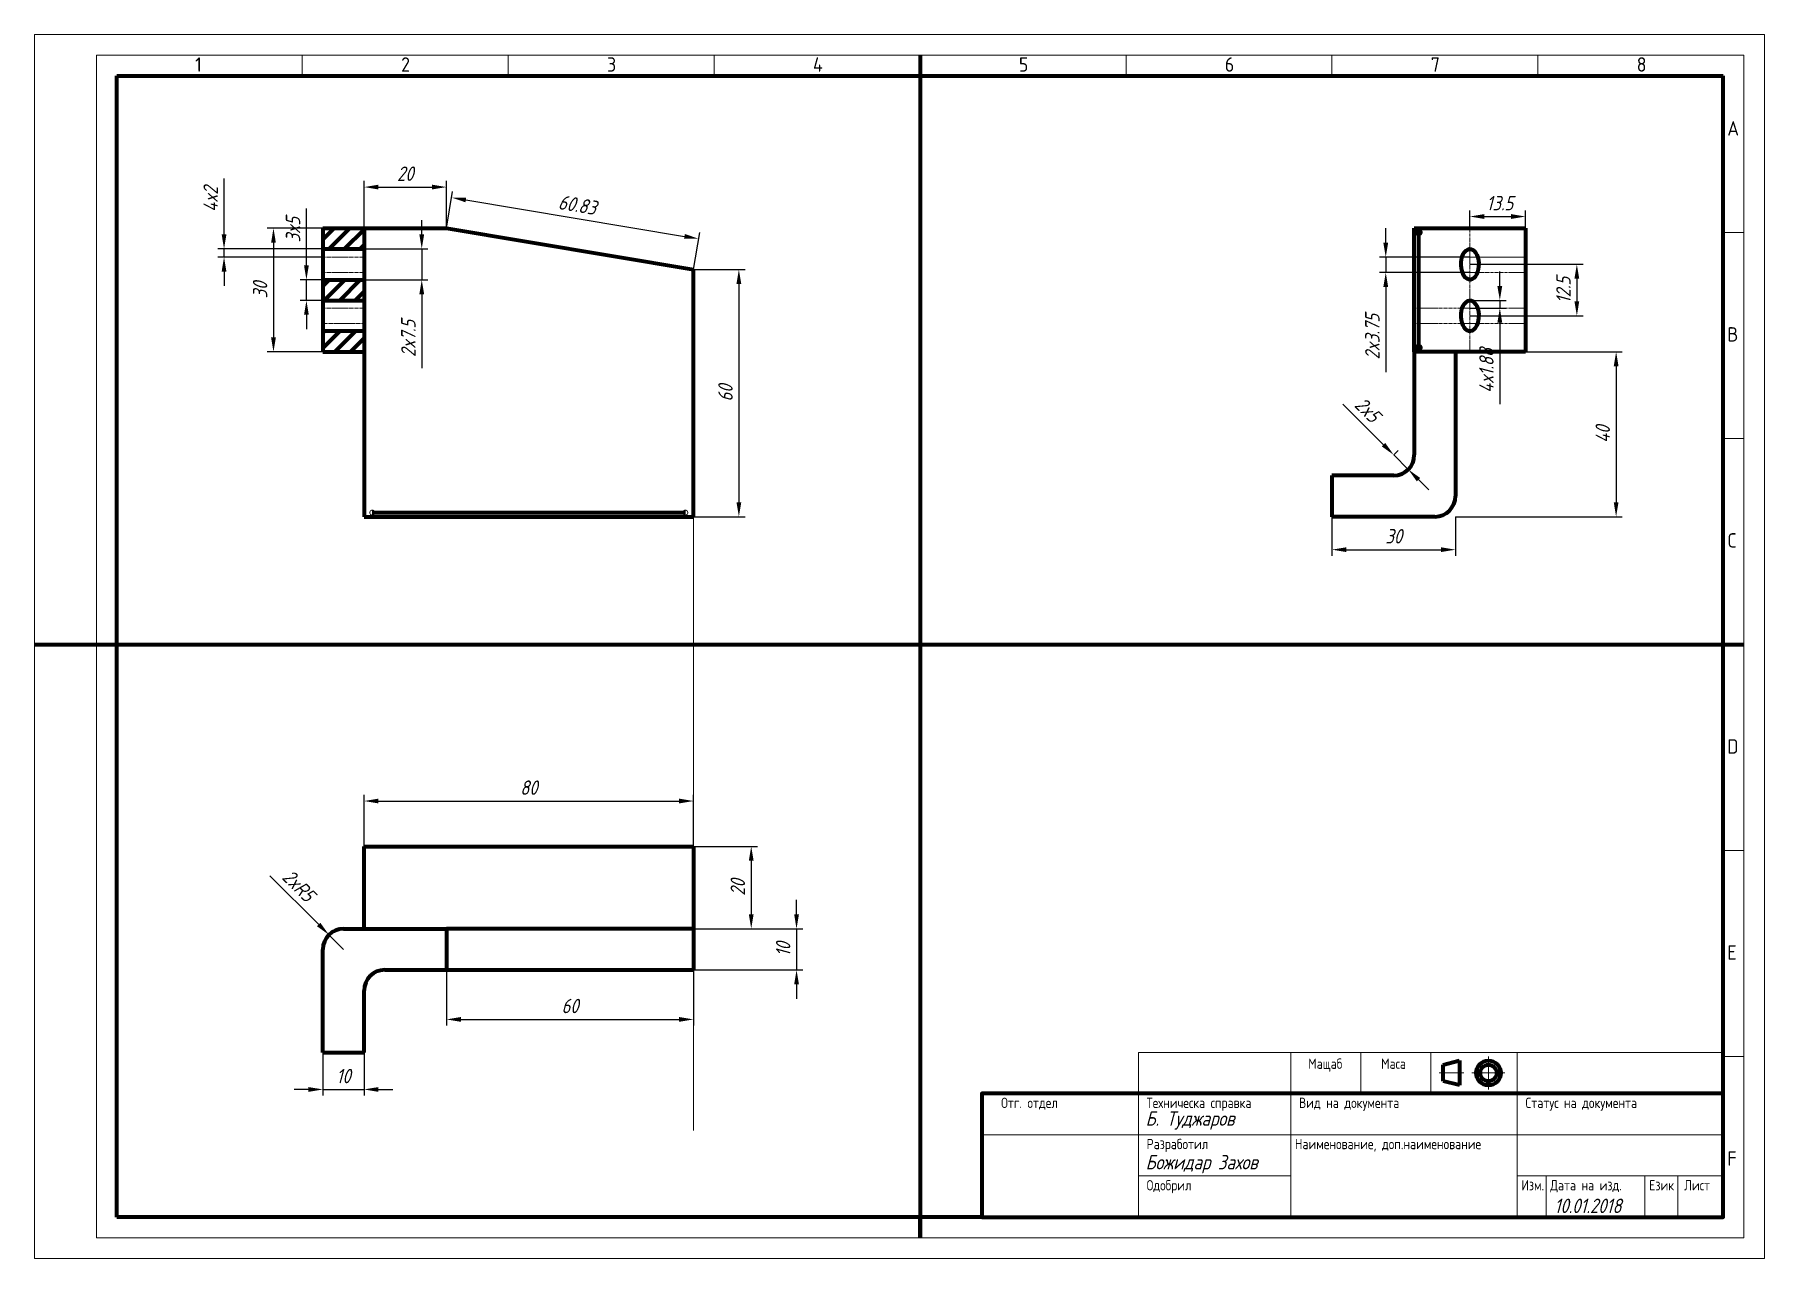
# Model space of a CAD drawing. Extents: x 0 to 420, y 0 to 297.
import ezdxf
from ezdxf.enums import TextEntityAlignment as Align

# ---------------------------------------------------------------- set-up
doc = ezdxf.new("R2010")
doc.units = 0
doc.linetypes.add('CENTER', pattern=[50.8, 31.75, -6.35, 6.35, -6.35])
doc.linetypes.add('CENTER2', pattern=[1.125, 0.75, -0.125, 0.125, -0.125])
doc.layers.get('DEFPOINTS').update_dxf_attribs({"linetype": 'CONTINUOUS'})
for name, color, linetype, lineweight in [('Axis', 30, 'CENTER', 20), ('Dimensions', 5, 'CONTINUOUS', 20), ('Hatch', 36, 'CONTINUOUS', 20), ('Text35', 253, 'CONTINUOUS', 35), ('Thick', 10, 'CONTINUOUS', 70), ('Thin', 96, 'CONTINUOUS', 20)]:
    doc.layers.add(name, color=color, linetype=linetype, lineweight=lineweight)
doc.styles.add('ISO Proportional', font='isocp.shx')
doc.styles.get("Standard").update_dxf_attribs({"font": 'simplexc.shx', "width": 0.8, "oblique": 15})
doc.styles.add('WFTEXTn', font='simplexc.shx', dxfattribs={"width": 0.8})
doc.dimstyles.get("Standard").update_dxf_attribs({"dimtxt": 3.5, "dimasz": 3.5, "dimexe": 1.5, "dimexo": 0, "dimgap": 1.5, "dimtad": 1, "dimdsep": 46, "dimtxsty": 'Standard', "dimcen": -1.5, "dimdle": 1.25, "dimadec": 0, "dimazin": 0, "dimtfac": 0.75, "dimtdec": 1, "dimtmove": 0, "dimatfit": 3, "dimfxl": 1, "dimtolj": 1, "dimarcsym": 0})

# ---------------------------------------------------------------- blocks, each defined once
blk = doc.blocks.new('*U4')
at = {"layer": 'Axis', "color": 0, "linetype": 'CENTER2', "transparency": 16777216}
blk.add_line((-5.12, 0), (5.12, 0), dxfattribs=at)
blk = doc.blocks.new('*U5')
at = {"layer": 'Axis', "color": 0, "linetype": 'CENTER2', "transparency": 16777216}
blk.add_line((-5.12, 0), (5.12, 0), dxfattribs=at)
blk = doc.blocks.new('*U6')
at = {"layer": 'Axis', "color": 0, "linetype": 'CENTER2', "transparency": 16777216}
blk.add_line((-5.12, 0), (5.37, 0), dxfattribs=at)
blk = doc.blocks.new('*U7')
at = {"layer": 'Axis', "color": 0, "linetype": 'CENTER2', "transparency": 16777216}
blk.add_line((5.12, 0), (-5.12, 0), dxfattribs=at)
blk = doc.blocks.new('*D8')
at = {"layer": 'DEFPOINTS', "color": 0, "ltscale": 0.5, "transparency": 16777216}
for p in [(100, 250), (161.24, 247.46), (160, 240)]:
    blk.add_point(p, dxfattribs=at)
at = {"layer": 'Dimensions', "color": 0, "lineweight": -2, "ltscale": 0.5, "transparency": 16777216}
for p, q in [((100, 250), (101.49, 258.94)), ((104.7, 256.88), (157.79, 248.03)), ((160, 240), (161.49, 248.94))]:
    blk.add_line(p, q, dxfattribs=at)
at = {"layer": 'Dimensions', "color": 0, "ltscale": 0.5, "transparency": 16777216}
for points in [[(104.79, 257.46), (104.6, 256.31), (101.24, 257.46)], [(157.89, 248.61), (157.69, 247.46), (161.24, 247.46)]]:
    blk.add_solid(points, dxfattribs=at)
at = {"layer": 'Dimensions', "color": 0, "ltscale": 0.5, "transparency": 16777216, "insert": (131.78, 255.67), "char_height": 3.5, "attachment_point": 5, "rotation": 350.5377}
blk.add_mtext('\\A1;60.83', dxfattribs=at)
blk = doc.blocks.new('*D9')
at = {"layer": 'DEFPOINTS', "color": 0, "ltscale": 0.5, "transparency": 16777216}
for p in [(160, 240), (160, 180), (171, 180)]:
    blk.add_point(p, dxfattribs=at)
at = {"layer": 'Dimensions', "color": 0, "lineweight": -2, "ltscale": 0.5, "transparency": 16777216}
for p, q in [((160, 240), (172.5, 240)), ((171, 236.5), (171, 183.5)), ((160, 180), (172.5, 180))]:
    blk.add_line(p, q, dxfattribs=at)
at = {"layer": 'Dimensions', "color": 0, "ltscale": 0.5, "transparency": 16777216}
for points in [[(170.42, 236.5), (171.58, 236.5), (171, 240)], [(170.42, 183.5), (171.58, 183.5), (171, 180)]]:
    blk.add_solid(points, dxfattribs=at)
at = {"layer": 'Dimensions', "color": 0, "ltscale": 0.5, "transparency": 16777216, "insert": (167.75, 210), "char_height": 3.5, "attachment_point": 5, "rotation": 90}
blk.add_mtext('\\A1;60', dxfattribs=at)
blk = doc.blocks.new('*D10')
at = {"layer": 'DEFPOINTS', "color": 0, "ltscale": 0.5, "transparency": 16777216}
for p in [(70, 250), (58, 220), (70, 220)]:
    blk.add_point(p, dxfattribs=at)
at = {"layer": 'Dimensions', "color": 0, "lineweight": -2, "ltscale": 0.5, "transparency": 16777216}
for p, q in [((70, 250), (56.5, 250)), ((58, 246.5), (58, 223.5)), ((70, 220), (56.5, 220))]:
    blk.add_line(p, q, dxfattribs=at)
at = {"layer": 'Dimensions', "color": 0, "ltscale": 0.5, "transparency": 16777216}
for points in [[(57.42, 246.5), (58.58, 246.5), (58, 250)], [(57.42, 223.5), (58.58, 223.5), (58, 220)]]:
    blk.add_solid(points, dxfattribs=at)
at = {"layer": 'Dimensions', "color": 0, "ltscale": 0.5, "transparency": 16777216, "insert": (54.75, 235), "char_height": 3.5, "attachment_point": 5, "rotation": 90}
blk.add_mtext('\\A1;30', dxfattribs=at)
blk = doc.blocks.new('*D11')
at = {"layer": 'DEFPOINTS', "color": 0, "ltscale": 0.5, "transparency": 16777216}
for p in [(100, 260), (80, 250), (100, 250)]:
    blk.add_point(p, dxfattribs=at)
at = {"layer": 'Dimensions', "color": 0, "lineweight": -2, "ltscale": 0.5, "transparency": 16777216}
for p, q in [((80, 250), (80, 261.5)), ((100, 250), (100, 261.5)), ((83.5, 260), (96.5, 260))]:
    blk.add_line(p, q, dxfattribs=at)
at = {"layer": 'Dimensions', "color": 0, "ltscale": 0.5, "transparency": 16777216}
for points in [[(83.5, 260.58), (83.5, 259.42), (80, 260)], [(96.5, 260.58), (96.5, 259.42), (100, 260)]]:
    blk.add_solid(points, dxfattribs=at)
at = {"layer": 'Dimensions', "color": 0, "ltscale": 0.5, "transparency": 16777216, "insert": (90, 263.25), "char_height": 3.5, "attachment_point": 5}
blk.add_mtext('\\A1;20', dxfattribs=at)
blk = doc.blocks.new('*D12')
at = {"layer": 'DEFPOINTS', "color": 0, "ltscale": 0.5, "transparency": 16777216}
for p in [(66, 237.5), (70, 237.5), (70, 232.5)]:
    blk.add_point(p, dxfattribs=at)
at = {"layer": 'Dimensions', "color": 0, "lineweight": -2, "ltscale": 0.5, "transparency": 16777216}
for p, q in [((66, 241), (66, 254.79)), ((70, 237.5), (64.5, 237.5)), ((66, 232.5), (66, 237.5)), ((70, 232.5), (64.5, 232.5)), ((66, 229), (66, 225.5))]:
    blk.add_line(p, q, dxfattribs=at)
at = {"layer": 'Dimensions', "color": 0, "ltscale": 0.5, "transparency": 16777216}
for points in [[(65.42, 241), (66.58, 241), (66, 237.5)], [(65.42, 229), (66.58, 229), (66, 232.5)]]:
    blk.add_solid(points, dxfattribs=at)
at = {"layer": 'Dimensions', "color": 0, "ltscale": 0.5, "transparency": 16777216, "insert": (62.75, 249.65), "char_height": 3.5, "attachment_point": 5, "rotation": 90}
blk.add_mtext('\\A1;3x5', dxfattribs=at)
blk = doc.blocks.new('*D13')
at = {"layer": 'DEFPOINTS', "color": 0, "ltscale": 0.5, "transparency": 16777216}
for p in [(80, 245), (80, 237.5), (94, 237.5)]:
    blk.add_point(p, dxfattribs=at)
at = {"layer": 'Dimensions', "color": 0, "lineweight": -2, "ltscale": 0.5, "transparency": 16777216}
for p, q in [((94, 248.5), (94, 252)), ((80, 245), (95.5, 245)), ((94, 245), (94, 237.5)), ((80, 237.5), (95.5, 237.5)), ((94, 234), (94, 216.03))]:
    blk.add_line(p, q, dxfattribs=at)
at = {"layer": 'Dimensions', "color": 0, "ltscale": 0.5, "transparency": 16777216}
for points in [[(93.42, 248.5), (94.58, 248.5), (94, 245)], [(93.42, 234), (94.58, 234), (94, 237.5)]]:
    blk.add_solid(points, dxfattribs=at)
at = {"layer": 'Dimensions', "color": 0, "ltscale": 0.5, "transparency": 16777216, "insert": (90.75, 223.26), "char_height": 3.5, "attachment_point": 5, "rotation": 90}
blk.add_mtext('\\A1;2x7.5', dxfattribs=at)
blk = doc.blocks.new('*D14')
at = {"layer": 'DEFPOINTS', "color": 0, "ltscale": 0.5, "transparency": 16777216}
for p in [(70, 50), (80, 50), (80, 41)]:
    blk.add_point(p, dxfattribs=at)
at = {"layer": 'Dimensions', "color": 0, "lineweight": -2, "ltscale": 0.5, "transparency": 16777216}
for p, q in [((70, 50), (70, 39.5)), ((80, 50), (80, 39.5)), ((66.5, 41), (63, 41)), ((70, 41), (80, 41)), ((83.5, 41), (87, 41))]:
    blk.add_line(p, q, dxfattribs=at)
at = {"layer": 'Dimensions', "color": 0, "ltscale": 0.5, "transparency": 16777216}
for points in [[(66.5, 41.58), (66.5, 40.42), (70, 41)], [(83.5, 41.58), (83.5, 40.42), (80, 41)]]:
    blk.add_solid(points, dxfattribs=at)
at = {"layer": 'Dimensions', "color": 0, "ltscale": 0.5, "transparency": 16777216, "insert": (75, 44.25), "char_height": 3.5, "attachment_point": 5}
blk.add_mtext('\\A1;10', dxfattribs=at)
blk = doc.blocks.new('*D15')
at = {"layer": 'DEFPOINTS', "color": 0, "ltscale": 0.5, "transparency": 16777216}
for p in [(160, 100), (160, 80), (174, 80)]:
    blk.add_point(p, dxfattribs=at)
at = {"layer": 'Dimensions', "color": 0, "lineweight": -2, "ltscale": 0.5, "transparency": 16777216}
for p, q in [((160, 100), (175.5, 100)), ((174, 96.5), (174, 83.5)), ((160, 80), (175.5, 80))]:
    blk.add_line(p, q, dxfattribs=at)
at = {"layer": 'Dimensions', "color": 0, "ltscale": 0.5, "transparency": 16777216}
for points in [[(173.42, 96.5), (174.58, 96.5), (174, 100)], [(173.42, 83.5), (174.58, 83.5), (174, 80)]]:
    blk.add_solid(points, dxfattribs=at)
at = {"layer": 'Dimensions', "color": 0, "ltscale": 0.5, "transparency": 16777216, "insert": (170.75, 90), "char_height": 3.5, "attachment_point": 5, "rotation": 90}
blk.add_mtext('\\A1;20', dxfattribs=at)
blk = doc.blocks.new('*D16')
at = {"layer": 'DEFPOINTS', "color": 0, "ltscale": 0.5, "transparency": 16777216}
for p in [(160, 111), (80, 100), (160, 100)]:
    blk.add_point(p, dxfattribs=at)
at = {"layer": 'Dimensions', "color": 0, "lineweight": -2, "ltscale": 0.5, "transparency": 16777216}
for p, q in [((80, 100), (80, 112.5)), ((83.5, 111), (156.5, 111)), ((160, 100), (160, 112.5))]:
    blk.add_line(p, q, dxfattribs=at)
at = {"layer": 'Dimensions', "color": 0, "ltscale": 0.5, "transparency": 16777216}
for points in [[(83.5, 111.58), (83.5, 110.42), (80, 111)], [(156.5, 111.58), (156.5, 110.42), (160, 111)]]:
    blk.add_solid(points, dxfattribs=at)
at = {"layer": 'Dimensions', "color": 0, "ltscale": 0.5, "transparency": 16777216, "insert": (120, 114.25), "char_height": 3.5, "attachment_point": 5}
blk.add_mtext('\\A1;80', dxfattribs=at)
blk = doc.blocks.new('*D17')
at = {"layer": 'DEFPOINTS', "color": 0, "ltscale": 0.5, "transparency": 16777216}
for p in [(71.46, 78.54), (75, 75)]:
    blk.add_point(p, dxfattribs=at)
at = {"layer": 'Dimensions', "color": 0, "lineweight": -2, "ltscale": 0.5, "transparency": 16777216}
for p, q in [((57.13, 92.87), (68.99, 81.01)), ((75, 75), (71.46, 78.54))]:
    blk.add_line(p, q, dxfattribs=at)
at = {"layer": 'Dimensions', "color": 0, "ltscale": 0.5, "transparency": 16777216}
blk.add_solid([(69.4, 81.42), (68.58, 80.6), (71.46, 78.54)], dxfattribs=at)
at = {"layer": 'Dimensions', "color": 0, "ltscale": 0.5, "transparency": 16777216, "insert": (64.12, 90.48), "char_height": 3.5, "attachment_point": 5, "rotation": 315}
blk.add_mtext('\\A1;2xR5', dxfattribs=at)
blk = doc.blocks.new('*D18')
at = {"layer": 'DEFPOINTS', "color": 0, "ltscale": 0.5, "transparency": 16777216}
for p in [(100, 70), (160, 70), (160, 58)]:
    blk.add_point(p, dxfattribs=at)
at = {"layer": 'Dimensions', "color": 0, "lineweight": -2, "ltscale": 0.5, "transparency": 16777216}
for p, q in [((100, 70), (100, 56.5)), ((160, 70), (160, 56.5)), ((103.5, 58), (156.5, 58))]:
    blk.add_line(p, q, dxfattribs=at)
at = {"layer": 'Dimensions', "color": 0, "ltscale": 0.5, "transparency": 16777216}
for points in [[(103.5, 58.58), (103.5, 57.42), (100, 58)], [(156.5, 58.58), (156.5, 57.42), (160, 58)]]:
    blk.add_solid(points, dxfattribs=at)
at = {"layer": 'Dimensions', "color": 0, "ltscale": 0.5, "transparency": 16777216, "insert": (130, 61.25), "char_height": 3.5, "attachment_point": 5}
blk.add_mtext('\\A1;60', dxfattribs=at)
blk = doc.blocks.new('*D19')
at = {"layer": 'DEFPOINTS', "color": 0, "ltscale": 0.5, "transparency": 16777216}
for p in [(160, 80), (160, 70), (185, 70)]:
    blk.add_point(p, dxfattribs=at)
at = {"layer": 'Dimensions', "color": 0, "lineweight": -2, "ltscale": 0.5, "transparency": 16777216}
for p, q in [((185, 83.5), (185, 87)), ((160, 80), (186.5, 80)), ((185, 80), (185, 70)), ((160, 70), (186.5, 70)), ((185, 66.5), (185, 63))]:
    blk.add_line(p, q, dxfattribs=at)
at = {"layer": 'Dimensions', "color": 0, "ltscale": 0.5, "transparency": 16777216}
for points in [[(184.42, 83.5), (185.58, 83.5), (185, 80)], [(184.42, 66.5), (185.58, 66.5), (185, 70)]]:
    blk.add_solid(points, dxfattribs=at)
at = {"layer": 'Dimensions', "color": 0, "ltscale": 0.5, "transparency": 16777216, "insert": (181.75, 75), "char_height": 3.5, "attachment_point": 5, "rotation": 90}
blk.add_mtext('\\A1;10', dxfattribs=at)
blk = doc.blocks.new('*U20')
at = {"layer": 'Axis', "color": 0, "linetype": 'CENTER2', "transparency": 16777216}
blk.add_line((0, -15.12), (0, 15.12), dxfattribs=at)
blk = doc.blocks.new('*D22')
at = {"layer": 'DEFPOINTS', "color": 0, "ltscale": 0.5, "transparency": 16777216}
for p in [(348.5, 232.5), (348.5, 230.63), (355.76, 230.63)]:
    blk.add_point(p, dxfattribs=at)
at = {"layer": 'Dimensions', "color": 0, "lineweight": -2, "ltscale": 0.5, "transparency": 16777216}
for p, q in [((355.76, 236), (355.76, 239.5)), ((348.5, 232.5), (357.26, 232.5)), ((355.76, 232.5), (355.76, 230.63)), ((348.5, 230.63), (357.26, 230.63)), ((355.76, 227.13), (355.76, 207.33))]:
    blk.add_line(p, q, dxfattribs=at)
at = {"layer": 'Dimensions', "color": 0, "ltscale": 0.5, "transparency": 16777216}
for points in [[(355.17, 236), (356.34, 236), (355.76, 232.5)], [(355.17, 227.13), (356.34, 227.13), (355.76, 230.63)]]:
    blk.add_solid(points, dxfattribs=at)
at = {"layer": 'Dimensions', "color": 0, "ltscale": 0.5, "transparency": 16777216, "insert": (352.51, 215.48), "char_height": 3.5, "attachment_point": 5, "rotation": 90}
blk.add_mtext('\\A1;4x1.88', dxfattribs=at)
blk = doc.blocks.new('*D23')
at = {"layer": 'DEFPOINTS', "color": 0, "ltscale": 0.5, "transparency": 16777216}
for p in [(348.5, 243), (328.06, 239.25), (348.5, 239.25)]:
    blk.add_point(p, dxfattribs=at)
at = {"layer": 'Dimensions', "color": 0, "lineweight": -2, "ltscale": 0.5, "transparency": 16777216}
for p, q in [((328.06, 246.5), (328.06, 250)), ((348.5, 243), (326.56, 243)), ((328.06, 243), (328.06, 239.25)), ((348.5, 239.25), (326.56, 239.25)), ((328.06, 235.75), (328.06, 215.11))]:
    blk.add_line(p, q, dxfattribs=at)
at = {"layer": 'Dimensions', "color": 0, "ltscale": 0.5, "transparency": 16777216}
for points in [[(327.48, 246.5), (328.65, 246.5), (328.06, 243)], [(327.48, 235.75), (328.65, 235.75), (328.06, 239.25)]]:
    blk.add_solid(points, dxfattribs=at)
at = {"layer": 'Dimensions', "color": 0, "ltscale": 0.5, "transparency": 16777216, "insert": (324.81, 223.68), "char_height": 3.5, "attachment_point": 5, "rotation": 90}
blk.add_mtext('\\A1;2x3.75', dxfattribs=at)
blk = doc.blocks.new('*D24')
at = {"layer": 'DEFPOINTS', "color": 0, "ltscale": 0.5, "transparency": 16777216}
for p in [(348.5, 241.25), (348.5, 228.75), (374.46, 228.75)]:
    blk.add_point(p, dxfattribs=at)
at = {"layer": 'Dimensions', "color": 0, "lineweight": -2, "ltscale": 0.5, "transparency": 16777216}
for p, q in [((348.5, 241.25), (375.96, 241.25)), ((374.46, 237.75), (374.46, 232.25)), ((348.5, 228.75), (375.96, 228.75))]:
    blk.add_line(p, q, dxfattribs=at)
at = {"layer": 'Dimensions', "color": 0, "ltscale": 0.5, "transparency": 16777216}
for points in [[(373.88, 237.75), (375.04, 237.75), (374.46, 241.25)], [(373.88, 232.25), (375.04, 232.25), (374.46, 228.75)]]:
    blk.add_solid(points, dxfattribs=at)
at = {"layer": 'Dimensions', "color": 0, "ltscale": 0.5, "transparency": 16777216, "insert": (371.21, 235), "char_height": 3.5, "attachment_point": 5, "rotation": 90}
blk.add_mtext('\\A1;12.5', dxfattribs=at)
blk = doc.blocks.new('*D25')
at = {"layer": 'DEFPOINTS', "color": 0, "ltscale": 0.5, "transparency": 16777216}
for p in [(362, 252.85), (348.5, 250), (362, 250)]:
    blk.add_point(p, dxfattribs=at)
at = {"layer": 'Dimensions', "color": 0, "lineweight": -2, "ltscale": 0.5, "transparency": 16777216}
for p, q in [((348.5, 250), (348.5, 254.35)), ((352, 252.85), (358.5, 252.85)), ((362, 250), (362, 254.35))]:
    blk.add_line(p, q, dxfattribs=at)
at = {"layer": 'Dimensions', "color": 0, "ltscale": 0.5, "transparency": 16777216}
for points in [[(352, 253.44), (352, 252.27), (348.5, 252.85)], [(358.5, 253.44), (358.5, 252.27), (362, 252.85)]]:
    blk.add_solid(points, dxfattribs=at)
at = {"layer": 'Dimensions', "color": 0, "ltscale": 0.5, "transparency": 16777216, "insert": (355.76, 256.1), "char_height": 3.5, "attachment_point": 5}
blk.add_mtext('\\A1;13.5', dxfattribs=at)
blk = doc.blocks.new('*D26')
at = {"layer": 'DEFPOINTS', "color": 0, "ltscale": 0.5, "transparency": 16777216}
for p in [(315, 180), (345, 180), (345, 172)]:
    blk.add_point(p, dxfattribs=at)
at = {"layer": 'Dimensions', "color": 0, "lineweight": -2, "ltscale": 0.5, "transparency": 16777216}
for p, q in [((315, 180), (315, 170.5)), ((345, 180), (345, 170.5)), ((318.5, 172), (341.5, 172))]:
    blk.add_line(p, q, dxfattribs=at)
at = {"layer": 'Dimensions', "color": 0, "ltscale": 0.5, "transparency": 16777216}
for points in [[(318.5, 172.58), (318.5, 171.42), (315, 172)], [(341.5, 172.58), (341.5, 171.42), (345, 172)]]:
    blk.add_solid(points, dxfattribs=at)
at = {"layer": 'Dimensions', "color": 0, "ltscale": 0.5, "transparency": 16777216, "insert": (330, 175.25), "char_height": 3.5, "attachment_point": 5}
blk.add_mtext('\\A1;30', dxfattribs=at)
blk = doc.blocks.new('*D27')
at = {"layer": 'DEFPOINTS', "color": 0, "ltscale": 0.5, "transparency": 16777216}
for p in [(345, 220), (345, 180), (384, 180)]:
    blk.add_point(p, dxfattribs=at)
at = {"layer": 'Dimensions', "color": 0, "lineweight": -2, "ltscale": 0.5, "transparency": 16777216}
for p, q in [((345, 220), (385.5, 220)), ((384, 216.5), (384, 183.5)), ((345, 180), (385.5, 180))]:
    blk.add_line(p, q, dxfattribs=at)
at = {"layer": 'Dimensions', "color": 0, "ltscale": 0.5, "transparency": 16777216}
for points in [[(383.42, 216.5), (384.58, 216.5), (384, 220)], [(383.42, 183.5), (384.58, 183.5), (384, 180)]]:
    blk.add_solid(points, dxfattribs=at)
at = {"layer": 'Dimensions', "color": 0, "ltscale": 0.5, "transparency": 16777216, "insert": (380.75, 200), "char_height": 3.5, "attachment_point": 5, "rotation": 90}
blk.add_mtext('\\A1;40', dxfattribs=at)
blk = doc.blocks.new('*U30')
at = {"layer": 'Axis', "color": 0, "linetype": 'CENTER2', "transparency": 16777216}
blk.add_line((17.37, 0), (-9.87, 0), dxfattribs=at)
blk = doc.blocks.new('*U33')
at = {"layer": 'Axis', "color": 0, "linetype": 'CENTER2', "transparency": 16777216}
blk.add_line((17.37, 0), (-9.87, 0), dxfattribs=at)
blk = doc.blocks.new('*U34')
at = {"layer": 'Axis', "color": 0, "linetype": 'CENTER2', "transparency": 16777216}
blk.add_line((17.37, 0), (-9.87, 0), dxfattribs=at)
blk = doc.blocks.new('*U35')
at = {"layer": 'Axis', "color": 0, "linetype": 'CENTER2', "transparency": 16777216}
blk.add_line((30.12, 0), (2.88, 0), dxfattribs=at)
blk = doc.blocks.new('*U36')
at = {"layer": 'Axis', "color": 0, "linetype": 'CENTER2', "transparency": 16777216}
blk.add_line((16.75, 0), (-10.37, 0), dxfattribs=at)
blk = doc.blocks.new('*D37')
at = {"layer": 'DEFPOINTS', "color": 0, "ltscale": 0.5, "transparency": 16777216}
for p in [(330, 195), (330, 195), (333.54, 191.46)]:
    blk.add_point(p, dxfattribs=at)
at = {"layer": 'Dimensions', "color": 0, "lineweight": -2, "ltscale": 0.5, "transparency": 16777216}
for p, q in [((327.53, 197.47), (317.65, 207.35)), ((330, 195), (331.06, 196.06)), ((333.54, 191.46), (330, 195)), ((333.54, 191.46), (334.6, 192.53)), ((336.01, 188.99), (338.49, 186.51))]:
    blk.add_line(p, q, dxfattribs=at)
at = {"layer": 'Dimensions', "color": 0, "ltscale": 0.5, "transparency": 16777216}
for points in [[(327.94, 197.89), (327.11, 197.06), (330, 195)], [(336.42, 189.4), (335.6, 188.58), (333.54, 191.46)]]:
    blk.add_solid(points, dxfattribs=at)
at = {"layer": 'Dimensions', "color": 0, "ltscale": 0.5, "transparency": 16777216, "insert": (323.65, 205.95), "char_height": 3.5, "attachment_point": 5, "rotation": 315}
blk.add_mtext('\\A1;2x5', dxfattribs=at)
blk = doc.blocks.new('*D38')
at = {"layer": 'DEFPOINTS', "color": 0, "ltscale": 0.5, "transparency": 16777216}
for p in [(46, 245), (70, 245), (69.88, 243)]:
    blk.add_point(p, dxfattribs=at)
at = {"layer": 'Dimensions', "color": 0, "lineweight": -2, "ltscale": 0.5, "transparency": 16777216}
for p, q in [((46, 248.5), (46, 262.11)), ((70, 245), (44.5, 245)), ((46, 243), (46, 245)), ((69.88, 243), (44.5, 243)), ((46, 239.5), (46, 236))]:
    blk.add_line(p, q, dxfattribs=at)
at = {"layer": 'Dimensions', "color": 0, "ltscale": 0.5, "transparency": 16777216}
for points in [[(45.42, 248.5), (46.58, 248.5), (46, 245)], [(45.42, 239.5), (46.58, 239.5), (46, 243)]]:
    blk.add_solid(points, dxfattribs=at)
at = {"layer": 'Dimensions', "color": 0, "ltscale": 0.5, "transparency": 16777216, "insert": (42.75, 257.06), "char_height": 3.5, "attachment_point": 5, "rotation": 90}
blk.add_mtext('\\A1;4x2', dxfattribs=at)

msp = doc.modelspace()

# ---------------------------------------------------------------- hatches: boundary and pattern name
at = {"layer": 'Thick', "ltscale": 0.5}
h = msp.add_hatch(dxfattribs=at)
h.set_pattern_fill('ANSI31', color=256, scale=0.84)
h.paths.add_polyline_path([(70, 245), (80, 245), (80, 250), (70, 250)])
h.paths.add_polyline_path([(80, 232.5), (80, 237.5), (70, 237.5), (70, 232.5)])
h.paths.add_polyline_path([(80, 220), (80, 225), (70, 225), (70, 220)])

# ---------------------------------------------------------------- linework, layer by layer
at = {"layer": 'Hatch', "ltscale": 0.5}
for p, q in [((160, 180), (160, 31)), ((80, 50.996), (80, 50.996))]:
    msp.add_line(p, q, dxfattribs=at)
at = {"layer": 'Thick'}
for p, q in [((215, 292), (215, 282)), ((20, 10), (20, 287)), ((20, 287), (410, 287)), ((410, 10), (410, 287)), ((0, 149), (10, 149)), ((405, 149), (415, 149)), ((342, 47), (346, 48)), ((342, 43), (342, 47)), ((346, 48), (346, 42)), ((346, 42), (342, 43)), ((215, 15), (215, 5)), ((215, 5), (215, 10))]:
    msp.add_line(p, q, dxfattribs=at)
at = {"layer": 'Thick', "ltscale": 0.5}
for p, q in [((215, 282), (215, 10)), ((70, 250), (70, 220)), ((70, 250), (100, 250)), ((80, 250), (80, 180)), ((100, 250), (160, 240)), ((335, 250), (362, 250)), ((335, 220), (335, 250)), ((336, 249), (336, 221)), ((362, 250), (362, 220)), ((70, 245), (80, 245)), ((160, 180), (160, 240)), ((348.5, 241.25), (348.5, 241.25)), ((70, 237.5), (80, 237.5)), ((70, 232.5), (80, 232.5)), ((80, 225), (70, 225)), ((70, 220), (80, 220)), ((362, 220), (335, 220)), ((335, 220), (335, 195)), ((345, 220), (345, 185)), ((330, 190), (315, 190)), ((315, 190), (315, 180)), ((82, 181), (158, 181)), ((80, 180), (160, 180)), ((340, 180), (315, 180)), ((10, 149), (410, 149)), ((80, 80), (80, 100)), ((80, 100), (160, 100)), ((160, 100), (160, 80)), ((75, 80), (100, 80)), ((160, 80), (100, 80)), ((100, 80), (100, 70)), ((160, 80), (160, 70)), ((70, 50), (70, 75)), ((85, 70), (100, 70)), ((100, 70), (160, 70)), ((80, 50), (80, 65)), ((70, 50), (80, 50)), ((230, 10), (20, 10))]:
    msp.add_line(p, q, dxfattribs=at)
at = {"layer": 'Thick', "ltscale": 0.5, "const_width": 0.207}
for points in [[(81.396, 181, 1), (82.604, 181, 1)], [(157.396, 181, 1), (158.604, 181, 1)]]:
    msp.add_lwpolyline(points, format="xyb", close=True, dxfattribs=at)
at = {"layer": 'Thick'}
msp.add_lwpolyline([(230, 10), (410, 10), (410, 40), (230, 40)], close=True, dxfattribs=at)
at = {"layer": 'Thick', "ltscale": 0.5}
for centre in [(336, 249), (336, 221)]:
    msp.add_circle(centre, 0.5, dxfattribs=at)
at = {"layer": 'Thick'}
for radius in [3, 2]:
    msp.add_circle((353, 45), radius, dxfattribs=at)
at = {"layer": 'Thick', "ltscale": 0.5}
for centre, start, end in [((330, 195), 270, 0), ((340, 185), 270, 0), ((75, 75), 90, 180), ((85, 65), 90, 180)]:
    msp.add_arc(centre, 5, start, end, dxfattribs=at)
for centre in [(348.5, 241.25), (348.5, 228.75)]:
    msp.add_ellipse(centre, major_axis=(0, -3.75), ratio=0.5696002, start_param=2.0331633, end_param=8.3163486, dxfattribs=at)
at = {"layer": 'Thin'}
for p, q in [((420, 297), (0, 297)), ((0, 297), (0, 0)), ((420, 297), (420, 0)), ((415, 292), (15, 292)), ((15, 292), (15, 5)), ((65, 292), (65, 287)), ((115, 292), (115, 287)), ((165, 292), (165, 287)), ((265, 292), (265, 287)), ((315, 292), (315, 287)), ((365, 292), (365, 287)), ((415, 292), (415, 5)), ((410, 249), (415, 249)), ((410, 199), (415, 199)), ((410, 99), (415, 99)), ((305.002, 40), (305.002, 50)), ((322.002, 40), (322.002, 50)), ((339.002, 40), (339.002, 50)), ((353, 41), (353, 49)), ((360.002, 40), (360.002, 50)), ((410, 49), (415, 49)), ((341, 45), (347, 45)), ((349, 45), (357, 45)), ((268.002, 10), (268.002, 40)), ((305.002, 10), (305.002, 40)), ((360.002, 10), (360.002, 40)), ((230, 30), (410, 30)), ((268.002, 20), (305.002, 20)), ((360.018, 20), (410, 20)), ((367.002, 20), (367.002, 10)), ((391.002, 10.108), (391.002, 20)), ((399, 9.935), (399, 20)), ((15, 5), (415, 5)), ((0, 0), (420, 0))]:
    msp.add_line(p, q, dxfattribs=at)
at = {"layer": 'Thin', "ltscale": 0.5}
msp.add_line((335, 243), (362, 243), dxfattribs=at)
at = {"layer": 'Thin'}
msp.add_lwpolyline([(268.002, 40), (410, 40), (410, 50), (268.002, 50)], close=True, dxfattribs=at)

# ---------------------------------------------------------------- block references
at = {"layer": 'Axis', "linetype": 'CENTER2'}
for name, p in [('*U20', (348.5, 235)), ('*U4', (75, 243)), ('*U36', (345.25, 243)), ('*U5', (75, 239.25)), ('*U35', (332, 239.25)), ('*U6', (75, 230.625)), ('*U7', (75, 226.875)), ('*U34', (344.75, 230.625)), ('*U30', (344.75, 226.875)), ('*U33', (344.75, 226.875))]:
    msp.add_blockref(name, p, dxfattribs=at)

# ---------------------------------------------------------------- texts
at = {"layer": 'Text35', "ltscale": 0.5, "style": 'ISO Proportional'}
for s, p in [('1', (39, 288)), ('2', (89, 288)), ('3', (139, 288)), ('4', (189, 288)), ('5', (239, 288)), ('6', (289, 288)), ('7', (339, 288)), ('8', (389, 288)), ('A', (411, 272.5)), ('B', (411, 222.5)), ('C', (411, 172.5)), ('D', (411, 122.5)), ('E', (411, 72.5)), ('F', (411, 22.5))]:
    msp.add_text(s, height=3.5, dxfattribs=at).set_placement(p)
at = {"layer": 'Text35', "style": 'WFTEXTn', "width": 0.8}
for s, p in [('Мащаб', (313.381, 46)), ('Маса', (329.952, 46)), ('Отг. отдел', (241.571, 36.5))]:
    msp.add_text(s, height=2.5, dxfattribs=at).set_placement(p, align=Align.CENTER)
for s, p in [('Техническа справка', (270, 36.5)), ('Вид на документа', (307, 36.5)), ('Статус на документа', (362, 36.5)), ('Разработил', (270, 26.5)), ('Наименование, доп.наименование', (306, 26.5)), ('Одобрил', (270, 16.5)), ('Изм.', (361, 16.5)), ('Дата на изд.', (367.998, 16.5)), ('Език', (392.017, 16.5)), ('Лист', (400.514, 16.5))]:
    msp.add_text(s, height=2.5, dxfattribs=at).set_placement(p)
at = {"layer": 'Text35', "ltscale": 0.5, "char_height": 3.5, "attachment_point": 1}
for s, width, insert in [('{\\Fsimplexc|c204;Б. Туджаров}', 30, (269.758, 35.691)), ('{\\Fsimplexc|c204;Божидар Захов}', 35, (269.758, 25.098))]:
    msp.add_mtext_dynamic_manual_height_columns(s, width=width, gutter_width=17.5, heights=[0], dxfattribs=dict(at, insert=insert))
at = {"layer": 'Text35', "insert": (369, 14.5), "char_height": 3.5, "width": 22.68404, "attachment_point": 1}
msp.add_mtext('10.01.2018', dxfattribs=at)

# ---------------------------------------------------------------- dimensions: what is measured, and where the dimension line sits
at = {"layer": 'Dimensions', "ltscale": 0.5}
for base, p1, p2, picture, middle in [((100, 260), (80, 250), (100, 250), '*D11', (90, 263.25)), ((345, 172), (315, 180), (345, 180), '*D26', (330, 175.25)), ((160, 111), (80, 100), (160, 100), '*D16', (120, 114.25)), ((160, 58), (100, 70), (160, 70), '*D18', (130, 61.25)), ((80, 41), (70, 50), (80, 50), '*D14', (75, 44.25))]:
    dim = msp.add_linear_dim(base=base, p1=p1, p2=p2, dimstyle='Standard', dxfattribs=at)
    dim.commit()
    dim.dimension.update_dxf_attribs({"geometry": picture, "text_midpoint": middle})
for base, p1, p2, text, picture, middle in [((46, 245), (69.88, 243), (70, 245), '4x<>', '*D38', (42.75, 257.057)), ((66, 237.5), (70, 232.5), (70, 237.5), '3x<>', '*D12', (62.75, 249.646)), ((328.062, 239.25), (348.5, 243), (348.5, 239.25), '2x<>', '*D23', (324.812, 223.681))]:
    dim = msp.add_linear_dim(base=base, p1=p1, p2=p2, angle=90, text=text, dimstyle='Standard', dxfattribs=at)
    dim.commit()
    dim.dimension.update_dxf_attribs({"geometry": picture, "text_midpoint": middle})
for p1, p2, distance, picture, middle in [((100, 250), (160, 240), 7.562, '*D8', (131.778, 255.665)), ((160, 240), (160, 180), 11, '*D9', (167.75, 210)), ((160, 100), (160, 80), 14, '*D15', (170.75, 90))]:
    dim = msp.add_aligned_dim(p1=p1, p2=p2, distance=distance, dimstyle='Standard', dxfattribs=at)
    dim.commit()
    dim.dimension.update_dxf_attribs({"geometry": picture, "text_midpoint": middle})
dim = msp.add_linear_dim(base=(362, 252.853), p1=(348.5, 250), p2=(362, 250), dimstyle='Standard', dxfattribs=at)
dim.commit()
dim.dimension.update_dxf_attribs({"geometry": '*D25', "text_midpoint": (355.761, 252.853), "dimtype": 160})
for p1, p2, distance, picture, middle in [((80, 245), (80, 237.5), 14, '*D13', (90.75, 223.264)), ((333.536, 191.464), (330, 195), 0, '*D37', (323.646, 205.95))]:
    dim = msp.add_aligned_dim(p1=p1, p2=p2, distance=distance, text='2x<>', dimstyle='Standard', dxfattribs=at)
    dim.commit()
    dim.dimension.update_dxf_attribs({"geometry": picture, "text_midpoint": middle})
for base, p1, p2, picture, middle in [((58, 220), (70, 250), (70, 220), '*D10', (54.75, 235)), ((374.46, 228.75), (348.5, 241.25), (348.5, 228.75), '*D24', (371.21, 235)), ((384, 180), (345, 220), (345, 180), '*D27', (380.75, 200)), ((185, 70), (160, 80), (160, 70), '*D19', (181.75, 75))]:
    dim = msp.add_linear_dim(base=base, p1=p1, p2=p2, angle=90, dimstyle='Standard', dxfattribs=at)
    dim.commit()
    dim.dimension.update_dxf_attribs({"geometry": picture, "text_midpoint": middle})
dim = msp.add_linear_dim(base=(355.757075382, 230.625), p1=(348.5, 232.5), p2=(348.5, 230.625), angle=90, text='4x<>', dimstyle='Standard', dxfattribs=at)
dim.commit()
dim.dimension.update_dxf_attribs({"geometry": '*D22', "text_midpoint": (355.757075382, 215.479379907), "dimtype": 160})
dim = msp.add_radius_dim(center=(75, 75), mpoint=(71.464, 78.536), text='2x<>', dimstyle='Standard', dxfattribs=at)
dim.commit()
dim.dimension.update_dxf_attribs({"geometry": '*D17', "text_midpoint": (64.121, 90.475)})

doc.saveas('drawing.dxf')
